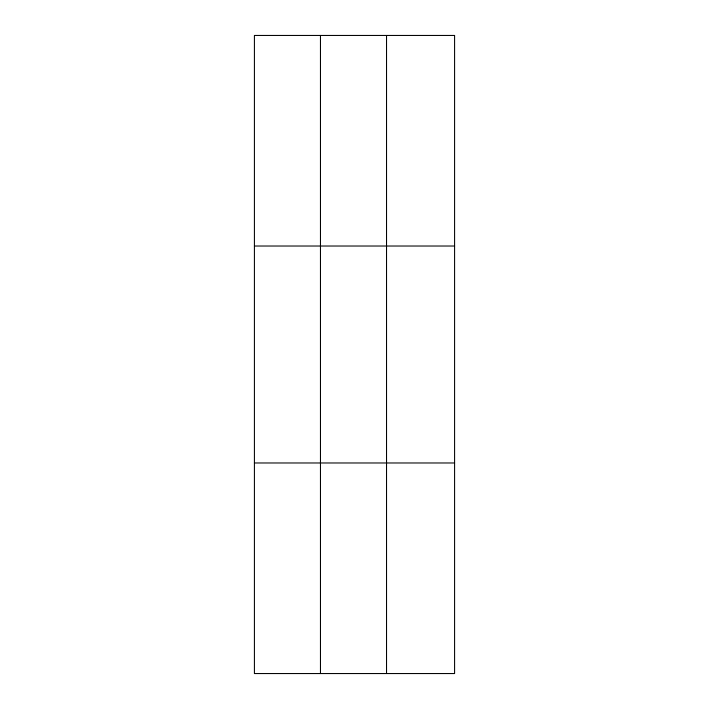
<?xml version="1.0" encoding="UTF-8"?>
<svg xmlns="http://www.w3.org/2000/svg" width="709" height="709" viewBox="0 0 709 709"><rect width="100%" height="100%" fill="white"/><g stroke="black" fill="none" stroke-linecap="round" stroke-linejoin="round"><path stroke-width="1.06" d="M320.468 35.45L320.468 673.55M386.529 35.45L386.529 673.55M254.416 246.023L454.584 246.023M254.416 462.977L454.584 462.977M454.584 35.45L454.584 673.55L254.416 673.55L254.416 35.45L454.584 35.45"/></g></svg>
